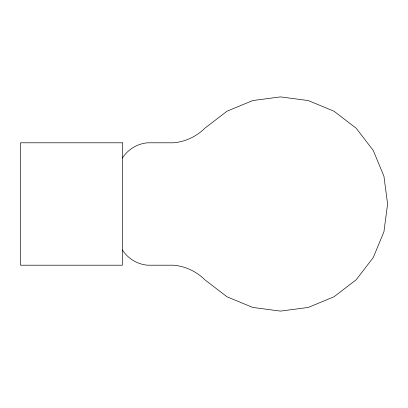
<?xml version="1.0" encoding="UTF-8"?>
<svg xmlns="http://www.w3.org/2000/svg" width="408" height="408" viewBox="0 0 408 408"><rect width="100%" height="100%" fill="white"/><g stroke="black" fill="none" stroke-linecap="round" stroke-linejoin="round"><path stroke-width="0.61" d="M122.4 158.1C127.857 149.364 137.578 143.519 147.849 142.8L173.4 142.8C185.14 141.846 196.452 136.609 204.77 128.27L226.95 111.246L252.781 100.552L280.5 96.9L308.219 100.552L334.05 111.246L356.23 128.27L373.254 150.45L383.948 176.281L387.6 204L383.948 231.719L373.254 257.55L356.23 279.73L334.05 296.754L308.219 307.448L280.5 311.1L252.781 307.448L226.95 296.754L204.77 279.73C196.452 271.391 185.14 266.154 173.4 265.2L147.849 265.2C137.578 264.481 127.857 258.636 122.4 249.9M122.4 142.8L20.4 142.8L20.4 265.2L122.4 265.2L122.4 142.8"/></g></svg>
